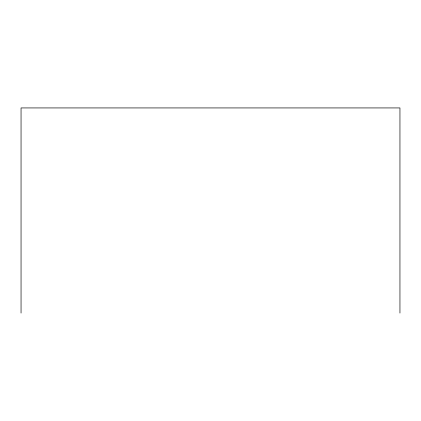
<?xml version="1.0" encoding="UTF-8"?>
<svg xmlns="http://www.w3.org/2000/svg" width="421" height="421" viewBox="0 0 421 421"><rect width="100%" height="100%" fill="white"/><g stroke="black" fill="none" stroke-linecap="round" stroke-linejoin="round"><path stroke-width="0.63" d="M399.95 313.066L399.95 107.934L21.05 107.934L21.05 313.066"/></g></svg>
